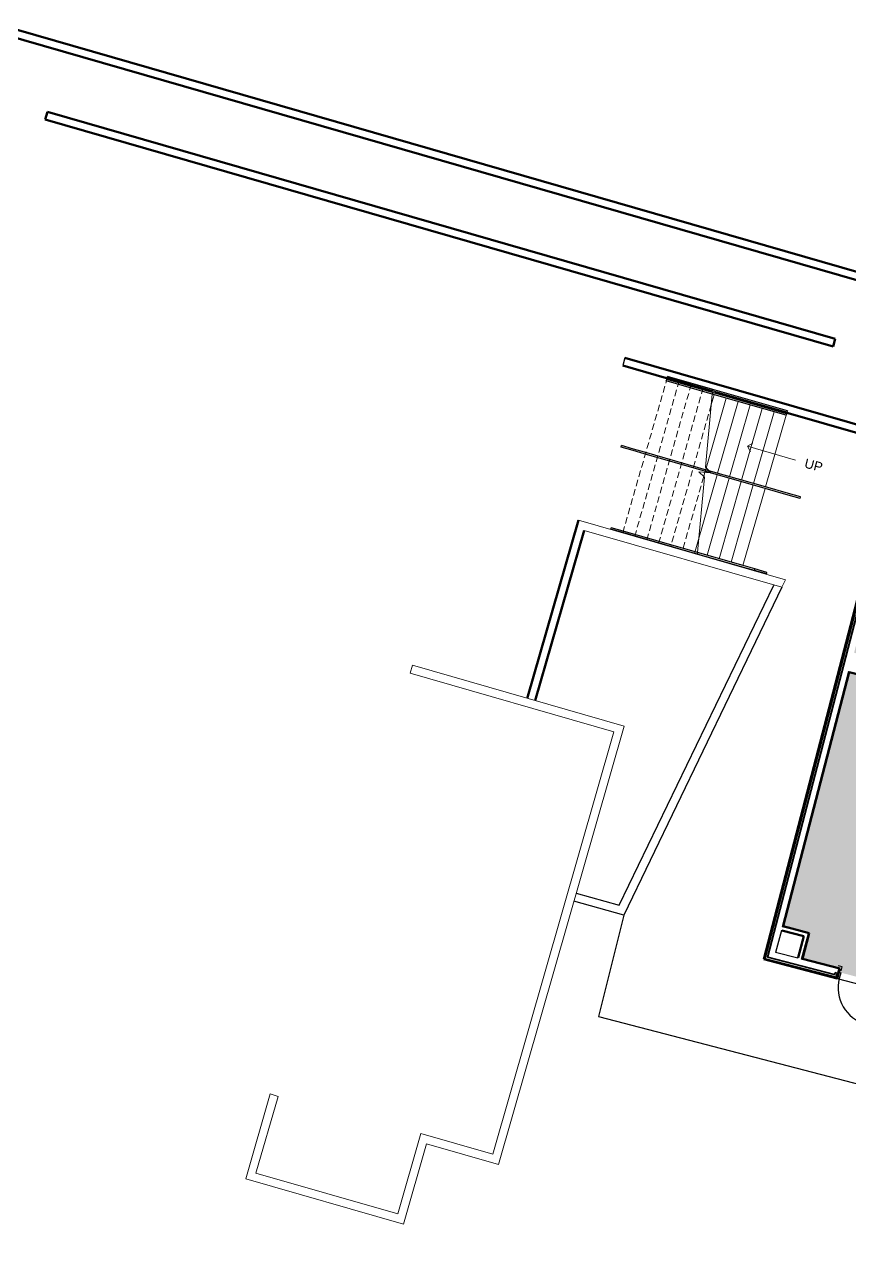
# Model space of a CAD drawing. Header units: inches. Extents: x 69197503 to 69201323, y 27704041 to 27705339.
# Drawn here: x 69199136 to 69199931, y 27704041 to 27705231 of the extents above; entities that cross this region are included whole.
import ezdxf

# ---------------------------------------------------------------- set-up
doc = ezdxf.new("R2010")
doc.units = ezdxf.units.IN
doc.header["$LTSCALE"] = 100
doc.header["$MEASUREMENT"] = 0
doc.linetypes.add('DASHED2', pattern=[0.375, 0.25, -0.125])
doc.layers.get('0').update_dxf_attribs({"linetype": 'CONTINUOUS'})
for name, color, linetype in [('A-DOOR', 2, 'CONTINUOUS'), ('A-FLOR', 3, 'CONTINUOUS'), ('A-MISC', 3, 'CONTINUOUS'), ('A-ROOF', 2, 'CONTINUOUS'), ('A-SITE', 3, 'CONTINUOUS'), ('A-WALL', 5, 'CONTINUOUS'), ('Rooms-Category-Color', 7, 'CONTINUOUS'), ('Rooms-College-Color', 7, 'CONTINUOUS'), ('Rooms-Department-Color', 7, 'CONTINUOUS'), ('Rooms-Division-Color', 7, 'CONTINUOUS')]:
    doc.layers.add(name, color=color, linetype=linetype)
doc.styles.add('Arial', font='arial.ttf')

# ---------------------------------------------------------------- blocks, each defined once
blk = doc.blocks.new('DLR_Ext_HMFlushPanel_HMFrame - 36x96Door TYPE A-2759906-ar1all Departments')
at = {"color": 0, "linetype": 'ByBlock', "lineweight": -2}
for p, q in [((-20, -4.5), (-20, 1.25)), ((-20, 1.25), (-18, 1.25)), ((-18, 1.25), (-18, -4.5)), ((18, -4.5), (18, 1.25)), ((18, 1.25), (20, 1.25)), ((20, 1.25), (20, -4.5)), ((-18, -4.5), (-20, -4.5)), ((16.25, -4.5), (16.25, -40.5)), ((18, -4.5), (16.25, -4.5)), ((18, -40.5), (18, -4.5)), ((20, -4.5), (18, -4.5)), ((16.25, -40.5), (18, -40.5))]:
    blk.add_line(p, q, dxfattribs=at)
blk.add_arc((18, -4.5), 36, 180, 270, dxfattribs=at)
blk = doc.blocks.new('Railing - Railing-2091011-ar1all Departments')
at = {"color": 0, "linetype": 'ByBlock', "lineweight": -2}
for p, q in [((491.3, 2260.1), (491.3, 2261.6)), ((536.5, 2260.5), (491.3, 2261.6)), ((491.3, 2260.4), (491.3, 2261.4)), ((536.5, 2260.2), (491.3, 2261.4)), ((491.3, 2260.4), (491.3, 2261.4)), ((536.5, 2260.2), (491.3, 2261.4)), ((491.3, 2260.4), (491.3, 2261.4)), ((536.5, 2260.2), (491.3, 2261.4)), ((491.3, 2260.4), (491.3, 2261.4)), ((536.5, 2260.2), (491.3, 2261.4)), ((491.3, 2260.4), (491.3, 2261.4)), ((536.5, 2260.2), (491.3, 2261.4)), ((491.3, 2260.4), (491.3, 2261.4)), ((536.5, 2260.2), (491.3, 2261.4)), ((491.3, 2260.4), (491.3, 2261.4)), ((536.5, 2260.2), (491.3, 2261.4)), ((536.7, 2259.2), (491.3, 2260.4)), ((536.7, 2259.2), (491.3, 2260.4)), ((536.7, 2259.2), (491.3, 2260.4)), ((536.7, 2259.2), (491.3, 2260.4)), ((536.7, 2259.2), (491.3, 2260.4)), ((536.7, 2259.2), (491.3, 2260.4)), ((536.7, 2259.2), (491.3, 2260.4)), ((536.8, 2259), (491.3, 2260.1)), ((536.5, 2260.5), (536.6, 2259.7)), ((611.3, 2258.6), (536.5, 2260.5)), ((491.2, 2257.1), (491.2, 2258.6)), ((537, 2257.5), (491.2, 2258.6)), ((537.2, 2256), (491.2, 2257.1)), ((536.6, 2259.7), (536.8, 2259)), ((611.2, 2257.1), (536.8, 2259)), ((537, 2257.5), (537.2, 2256)), ((611.2, 2255.6), (537, 2257.5)), ((611.1, 2254.1), (537.2, 2256)), ((611.2, 2255.6), (611.1, 2254.1)), ((611.3, 2258.6), (611.2, 2257.1))]:
    blk.add_line(p, q, dxfattribs=at)
blk = doc.blocks.new('DLR_Corner_Guard - DLR_Corner_Guard-2800152-ar1all Departments')
at = {"color": 0, "linetype": 'ByBlock', "lineweight": -2}
for p, q in [((-2, 2), (-2, -2)), ((-2, -2), (2, -2))]:
    blk.add_line(p, q, dxfattribs=at)
blk = doc.blocks.new('Top Rail Type - Top Rail_Internal_-V9-ar1all Departments')
at = {"color": 0, "linetype": 'ByBlock', "lineweight": -2}
for p, q in [((475.4, 2105.5), (475.4, 2107)), ((487.4, 2106.7), (475.4, 2107)), ((487.4, 2105.2), (475.4, 2105.5)), ((561.7, 2104.8), (487.4, 2106.7)), ((562, 2103.3), (487.4, 2105.2)), ((561.7, 2104.8), (562, 2103.3)), ((607.4, 2103.7), (561.7, 2104.8)), ((607.4, 2102.2), (562, 2103.3)), ((619.4, 2103.4), (607.4, 2103.7)), ((619.4, 2101.9), (607.4, 2102.2)), ((619.4, 2101.9), (619.4, 2103.4)), ((631.4, 2103.1), (619.4, 2103.4)), ((619.4, 2101.9), (619.4, 2103.4)), ((631.4, 2101.6), (619.4, 2101.9)), ((631.4, 2102.3), (631.4, 2103.1)), ((631.4, 2101.6), (631.4, 2102.3))]:
    blk.add_line(p, q, dxfattribs=at)
blk = doc.blocks.new('Top Rail Type - Top Rail_Internal_-V10-ar1all Departments')
at = {"color": 0, "linetype": 'ByBlock', "lineweight": -2}
for p, q in [((465.1, 2184.5), (465.1, 2186)), ((477.1, 2185.7), (465.1, 2186)), ((477.1, 2184.2), (465.1, 2184.5)), ((488.1, 2185.4), (477.1, 2185.7)), ((488.1, 2183.9), (477.1, 2184.2)), ((552.7, 2183.8), (488.1, 2185.4)), ((554.5, 2182.2), (488.1, 2183.9)), ((552.7, 2183.8), (555.2, 2182.4)), ((609.3, 2182.4), (552.7, 2183.8)), ((555.2, 2182.4), (554.5, 2182.2)), ((609.3, 2180.9), (554.5, 2182.2)), ((632.3, 2181.8), (609.3, 2182.4)), ((632.3, 2180.3), (609.3, 2180.9)), ((644.3, 2181.5), (632.3, 2181.8)), ((644.3, 2180), (632.3, 2180.3)), ((644.3, 2180), (644.3, 2181.5))]:
    blk.add_line(p, q, dxfattribs=at)

msp = doc.modelspace()

# ---------------------------------------------------------------- hatches: boundary and pattern name
at = {"layer": 'Rooms-Category-Color', "true_color": 0xfbafa2}
msp.add_hatch(color=21, dxfattribs=at).paths.add_polyline_path([(69199920.7, 27704318.9), (69199959.4, 27704308.8), (69199960.4, 27704312.4), (69199963.6, 27704311.6), (69199987.7, 27704404.2), (69200089.9, 27704377.6), (69200130.2, 27704532.5), (69200101.6, 27704539.9), (69200102.9, 27704544.6), (69200306, 27704491.8), (69200330.1, 27704584.5), (69200292.9, 27704594.1), (69200302.4, 27704630.6), (69200156.9, 27704668.4), (69200166.6, 27704703), (69200069.9, 27704728.2), (69200064.6, 27704708), (69200040.1, 27704714.4), (69200045.3, 27704734.6), (69199985.2, 27704750.2), (69199979.9, 27704730), (69199963.6, 27704734.3), (69199935.5, 27704626.3), (69199951.9, 27704622), (69199947, 27704603.4), (69199930.6, 27704607.6), (69199867, 27704363.1), (69199892.1, 27704356.5), (69199885.7, 27704331.8), (69199921.6, 27704322.5)])
at = {"layer": 'Rooms-College-Color', "true_color": 0xffff64}
msp.add_hatch(color=51, dxfattribs=at).paths.add_polyline_path([(69199920.7, 27704318.9), (69199959.4, 27704308.8), (69199960.4, 27704312.4), (69199963.6, 27704311.6), (69199987.7, 27704404.2), (69200089.9, 27704377.6), (69200130.2, 27704532.5), (69200101.6, 27704539.9), (69200102.9, 27704544.6), (69200306, 27704491.8), (69200330.1, 27704584.5), (69200292.9, 27704594.1), (69200302.4, 27704630.6), (69200156.9, 27704668.4), (69200166.6, 27704703), (69200069.9, 27704728.2), (69200064.6, 27704708), (69200040.1, 27704714.4), (69200045.3, 27704734.6), (69199985.2, 27704750.2), (69199979.9, 27704730), (69199963.6, 27704734.3), (69199935.5, 27704626.3), (69199951.9, 27704622), (69199947, 27704603.4), (69199930.6, 27704607.6), (69199867, 27704363.1), (69199892.1, 27704356.5), (69199885.7, 27704331.8), (69199921.6, 27704322.5)])
at = {"layer": 'Rooms-Department-Color', "true_color": 0x604aed}
msp.add_hatch(color=173, dxfattribs=at).paths.add_polyline_path([(69199920.7, 27704318.9), (69199959.4, 27704308.8), (69199960.4, 27704312.4), (69199963.6, 27704311.6), (69199987.7, 27704404.2), (69200089.9, 27704377.6), (69200130.2, 27704532.5), (69200101.6, 27704539.9), (69200102.9, 27704544.6), (69200306, 27704491.8), (69200330.1, 27704584.5), (69200292.9, 27704594.1), (69200302.4, 27704630.6), (69200156.9, 27704668.4), (69200166.6, 27704703), (69200069.9, 27704728.2), (69200064.6, 27704708), (69200040.1, 27704714.4), (69200045.3, 27704734.6), (69199985.2, 27704750.2), (69199979.9, 27704730), (69199963.6, 27704734.3), (69199935.5, 27704626.3), (69199951.9, 27704622), (69199947, 27704603.4), (69199930.6, 27704607.6), (69199867, 27704363.1), (69199892.1, 27704356.5), (69199885.7, 27704331.8), (69199921.6, 27704322.5)])
at = {"layer": 'Rooms-Division-Color', "true_color": 0x604aed}
msp.add_hatch(color=173, dxfattribs=at).paths.add_polyline_path([(69199920.7, 27704318.9), (69199959.4, 27704308.8), (69199960.4, 27704312.4), (69199963.6, 27704311.6), (69199987.7, 27704404.2), (69200089.9, 27704377.6), (69200130.2, 27704532.5), (69200101.6, 27704539.9), (69200102.9, 27704544.6), (69200306, 27704491.8), (69200330.1, 27704584.5), (69200292.9, 27704594.1), (69200302.4, 27704630.6), (69200156.9, 27704668.4), (69200166.6, 27704703), (69200069.9, 27704728.2), (69200064.6, 27704708), (69200040.1, 27704714.4), (69200045.3, 27704734.6), (69199985.2, 27704750.2), (69199979.9, 27704730), (69199963.6, 27704734.3), (69199935.5, 27704626.3), (69199951.9, 27704622), (69199947, 27704603.4), (69199930.6, 27704607.6), (69199867, 27704363.1), (69199892.1, 27704356.5), (69199885.7, 27704331.8), (69199921.6, 27704322.5)])

# ---------------------------------------------------------------- linework, layer by layer
at = {"layer": 'A-FLOR'}
msp.add_line((69199919.1, 27704312.8), (69199957.8, 27704302.7), dxfattribs=at)
at = {"layer": 'A-ROOF'}
msp.add_lwpolyline([(69199713.5, 27704373.8), (69199689.4, 27704276.1), (69200591.5, 27704041.5), (69200615, 27704131.9)], dxfattribs=at)
at = {"layer": 'A-SITE', "lineweight": 50}
for p, q in [((69200018.1, 27704969.8), (69199111.4, 27705230.9)), ((69199116.6, 27705221.4), (69200016, 27704962.5)), ((69199158.4, 27705147), (69199156.3, 27705139.6)), ((69199917.3, 27704928.5), (69199158.4, 27705147)), ((69199156.3, 27705139.6), (69199915.2, 27704921.1)), ((69199915.2, 27704921.1), (69199917.3, 27704928.5)), ((69199712.6, 27704902.8), (69199799.1, 27704877.9)), ((69199971.8, 27704836.2), (69199714.7, 27704910.2)), ((69199801.4, 27704877.3), (69199977.2, 27704826.7)), ((69199669.9, 27704754), (69199620.6, 27704582.4)), ((69199628.3, 27704580.2), (69199675.3, 27704744.1))]:
    msp.add_line(p, q, dxfattribs=at)
at = {"layer": 'A-SITE', "linetype": 'DASHED2', "lineweight": 13, "ltscale": 0.25}
for p, q in [((69199712.6, 27704741.7), (69199756.2, 27704893.5)), ((69199767.1, 27704888.3), (69199724.1, 27704738.3)), ((69199778.7, 27704885), (69199735.7, 27704735)), ((69199790.2, 27704881.7), (69199747.2, 27704731.7)), ((69199797.9, 27704864.9), (69199758.7, 27704728.4)), ((69199790.6, 27704796), (69199770.3, 27704725.1))]:
    msp.add_line(p, q, dxfattribs=at)
at = {"layer": 'A-SITE', "lineweight": 13}
for p, q in [((69199792.2, 27704804.8), (69199798.9, 27704875.3)), ((69199812.2, 27704871.4), (69199793, 27704804.1)), ((69199800.7, 27704874.7), (69199797.9, 27704864.9)), ((69199823.8, 27704868.1), (69199804, 27704799.1)), ((69199835.3, 27704864.8), (69199815.5, 27704795.8)), ((69199846.9, 27704861.5), (69199827.1, 27704792.5)), ((69199858.4, 27704858.2), (69199838.6, 27704789.2)), ((69199869.9, 27704854.9), (69199850.1, 27704785.9)), ((69199838, 27704828), (69199832.8, 27704825.1)), ((69199835.7, 27704819.8), (69199832.8, 27704825.1)), ((69199878.9, 27704811.8), (69199832.8, 27704825.1)), ((69199784.5, 27704722.8), (69199791.3, 27704795.3)), ((69199803.6, 27704797.7), (69199785.7, 27704735.2)), ((69199791.3, 27704795.3), (69199785.8, 27704800.6)), ((69199785.8, 27704800.6), (69199797, 27704799.6)), ((69199791.8, 27704800.1), (69199790.6, 27704796)), ((69199795.7, 27704801.5), (69199792.2, 27704804.8)), ((69199815.1, 27704794.4), (69199793.8, 27704720.2)), ((69199826.7, 27704791.1), (69199805.4, 27704716.8)), ((69199838.2, 27704787.8), (69199816.9, 27704713.5)), ((69199849.7, 27704784.4), (69199828.4, 27704710.2)), ((69199793.4, 27704718.7), (69199793.4, 27704718.5))]:
    msp.add_line(p, q, dxfattribs=at)
at = {"layer": 'A-SITE', "linetype": 'Continuous', "lineweight": 13}
for p, q in [((69199793, 27704804.1), (69199791.8, 27704800.1)), ((69199785.7, 27704735.2), (69199781.8, 27704721.8))]:
    msp.add_line(p, q, dxfattribs=at)
at = {"layer": 'A-SITE', "lineweight": 20}
for p, q in [((69199869.5, 27704696.6), (69199669.9, 27704754)), ((69199675.3, 27704744.1), (69199866, 27704689.3)), ((69199866, 27704689.3), (69199869.5, 27704696.6)), ((69199510.1, 27704614.2), (69199507.9, 27704606.5)), ((69199507.9, 27704606.5), (69199704, 27704550.2)), ((69199713.9, 27704555.6), (69199510.1, 27704614.2)), ((69199704, 27704550.2), (69199587.4, 27704143.7)), ((69199592.9, 27704133.8), (69199713.9, 27704555.6)), ((69199372.9, 27704201.6), (69199349.4, 27704120)), ((69199380.6, 27704199.3), (69199372.9, 27704201.6)), ((69199359.3, 27704125.5), (69199380.6, 27704199.3)), ((69199518, 27704163.6), (69199495.8, 27704086.3)), ((69199501.3, 27704076.4), (69199523.4, 27704153.7)), ((69199587.4, 27704143.7), (69199518, 27704163.6)), ((69199523.4, 27704153.7), (69199592.9, 27704133.8)), ((69199349.4, 27704120), (69199501.3, 27704076.4)), ((69199495.8, 27704086.3), (69199359.3, 27704125.5))]:
    msp.add_line(p, q, dxfattribs=at)
at = {"layer": 'A-SITE'}
for p, q in [((69199709.2, 27704383.3), (69199858.2, 27704691.5)), ((69199866, 27704689.3), (69199713.5, 27704373.8)), ((69199667.8, 27704395), (69199709.2, 27704383.3)), ((69199713.5, 27704373.8), (69199665.6, 27704387.3))]:
    msp.add_line(p, q, dxfattribs=at)
msp.add_lwpolyline([(69199714.7, 27704910.2), (69199712.6, 27704902.8)], dxfattribs=at)
at = {"layer": 'A-WALL'}
for p, q in [((69199990.3, 27704863.5), (69199852.5, 27704333.6)), ((69199977.7, 27704826.5), (69199849, 27704331.6)), ((69199978.4, 27704826.3), (69199849.9, 27704332.1)), ((69199979.9, 27704825.9), (69199851.8, 27704333.2)), ((69199930.2, 27704608.4), (69199866.3, 27704362.6)), ((69199930, 27704607.8), (69199930.6, 27704607.6)), ((69199930.2, 27704608.4), (69199946.6, 27704604.1)), ((69199865.4, 27704359.1), (69199859.8, 27704337.9)), ((69199865.4, 27704359.1), (69199866, 27704359)), ((69199891.4, 27704356.1), (69199866.3, 27704362.6)), ((69199866.4, 27704363.2), (69199867, 27704363.1)), ((69199884.9, 27704331.4), (69199891.4, 27704356.1)), ((69199849, 27704331.6), (69199918.8, 27704313.4)), ((69199849.9, 27704332.1), (69199918.2, 27704314.3)), ((69199851.8, 27704333.2), (69199917.2, 27704316.2)), ((69199852.5, 27704333.6), (69199916.7, 27704316.9)), ((69199881.4, 27704332.3), (69199859.8, 27704337.9)), ((69199881.6, 27704332.9), (69199881.4, 27704332.3)), ((69199920.9, 27704322), (69199884.9, 27704331.4)), ((69199885.7, 27704331.8), (69199885.6, 27704331.2)), ((69199919.8, 27704317.8), (69199920.9, 27704322)), ((69199916.7, 27704316.9), (69199917.1, 27704318.5)), ((69199920.4, 27704317.6), (69199917.1, 27704318.5)), ((69199917.2, 27704316.2), (69199917.7, 27704318.3)), ((69199918.2, 27704314.3), (69199919.2, 27704318)), ((69199918.8, 27704313.4), (69199919.9, 27704317.8))]:
    msp.add_line(p, q, dxfattribs=at)
at = {"layer": 'A-WALL', "lineweight": 50}
for p, q in [((69199977.2, 27704826.7), (69199848.4, 27704331.2)), ((69199867, 27704363.1), (69199930.6, 27704607.6)), ((69199930.6, 27704607.6), (69199947, 27704603.4)), ((69199866, 27704359), (69199887, 27704353.5)), ((69199892.1, 27704356.5), (69199867, 27704363.1)), ((69199885.7, 27704331.8), (69199892.1, 27704356.5)), ((69199887, 27704353.5), (69199881.6, 27704332.9)), ((69199848.4, 27704331.2), (69199919.1, 27704312.8)), ((69199921.6, 27704322.5), (69199885.7, 27704331.8)), ((69199919.1, 27704312.8), (69199921.6, 27704322.5))]:
    msp.add_line(p, q, dxfattribs=at)

# ---------------------------------------------------------------- block references
at = {"layer": 'A-DOOR', "rotation": 345.424948968805}
msp.add_blockref('DLR_Ext_HMFlushPanel_HMFrame - 36x96Door TYPE A-2759906-ar1all Departments', (69199939.7, 27704312.6), dxfattribs=at)
at = {"layer": 'A-MISC', "rotation": 165.424948968805}
msp.add_blockref('DLR_Corner_Guard - DLR_Corner_Guard-2800152-ar1all Departments', (69199921.6, 27704322.5), dxfattribs=at)
at = {"layer": 'A-SITE', "rotation": 345.424948968805}
for name in ['Railing - Railing-2091011-ar1all Departments', 'Top Rail Type - Top Rail_Internal_-V10-ar1all Departments', 'Top Rail Type - Top Rail_Internal_-V9-ar1all Departments']:
    msp.add_blockref(name, (69198711.2, 27702827.1), dxfattribs=at)

# ---------------------------------------------------------------- next in the draw order: texts
at = {"layer": 'A-SITE', "insert": (69199889.2, 27704813.4), "char_height": 9, "width": 20.851, "attachment_point": 1, "rotation": 345.4249, "line_spacing_factor": 0.941778, "style": 'Arial', "bg_fill": 3, "box_fill_scale": 1.25, "bg_fill_color": 256, "bg_fill_true_color": 13158600, "bg_fill_transparency": 0}
msp.add_mtext('UP', dxfattribs=at)

doc.saveas('drawing.dxf')
